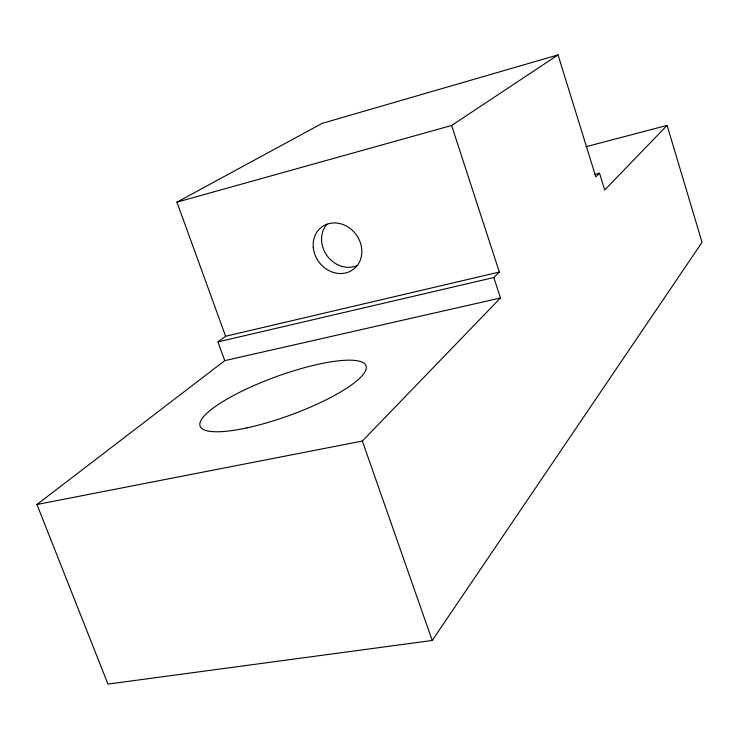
<?xml version="1.0" encoding="UTF-8"?>
<svg xmlns="http://www.w3.org/2000/svg" width="739" height="739" viewBox="0 0 739 739"><rect width="100%" height="100%" fill="white"/><g stroke="black" fill="none" stroke-linecap="round" stroke-linejoin="round"><path stroke-width="1.11" d="M667.086 125.39L604.714 189.997L599.523 173.203L595.819 176.861L558.047 54.908L451.621 125.501L499.342 272.054L493.8 277.531L500.479 297.983L224.776 360.641L36.95 504.497L107.959 684.092L432.213 640.473L702.05 242.337L667.086 125.39L585.851 146.765M36.95 504.497L362.359 441.054L500.479 297.983M224.776 360.641L217.959 341.908L225.617 336.263L499.342 272.054M225.617 336.263L176.935 202.153L322.139 123.376L558.047 54.908M176.935 202.153L451.621 125.501M595.052 174.349L599.523 173.203M217.959 341.908L493.8 277.531M362.359 441.054L432.213 640.473M357.676 265.375A26.114 22.937 53.6 0 1 327.275 256.027A26.114 22.937 53.6 0 1 326.98 224.176M313.253 247.242A26.419 23.121 53.5 0 0 351.468 270.631A26.419 23.121 53.5 0 0 347.773 226.845A26.419 23.121 53.5 0 0 313.253 247.242M246.992 427.863A88.264 20.461 -20 0 0 366.073 365.971A88.264 20.461 -20 0 0 236.147 394.09A88.264 20.461 -20 0 0 246.992 427.863"/></g></svg>
